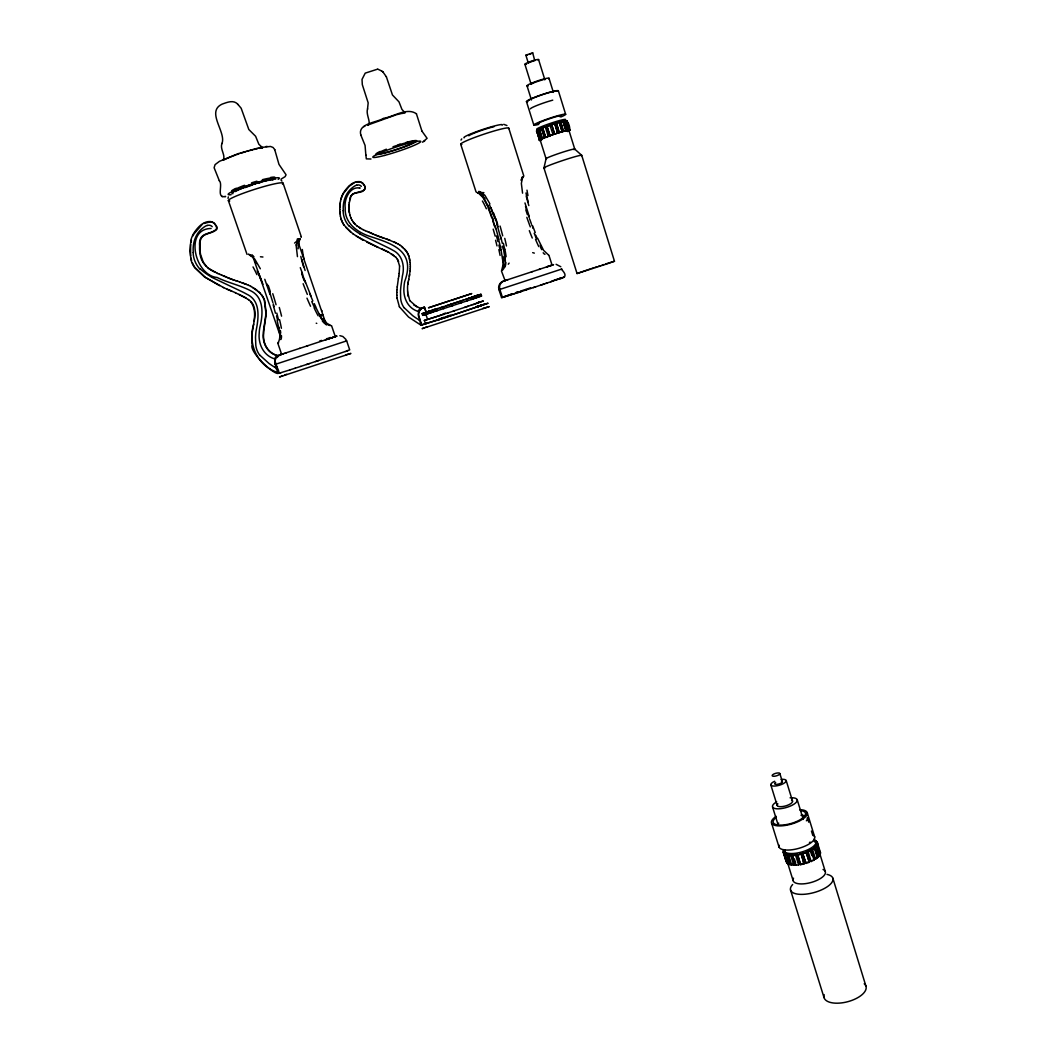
<?xml version="1.0" encoding="UTF-8"?>
<svg xmlns="http://www.w3.org/2000/svg" width="1056" height="1056" viewBox="0 0 1056 1056"><rect width="100%" height="100%" fill="white"/><g stroke="black" fill="none" stroke-linecap="round" stroke-linejoin="round"><path stroke-width="1.5" d="M396.858 295.271L396.871 292.42M274.784 149.714L273.068 147.47L270.468 146.454L259.604 147.629L238.141 153.674L219.424 161.344L215.081 164.63L214.117 167.732L219.358 180.814M339.887 209.59L339.9 205.088M410.23 268.871L410.335 266.693M365.864 154.968L366.326 158.862L370.973 159.007M396.858 292.472L397.003 289.634M339.9 207.438L340.124 203.003M420.974 324.944L440.999 318.965M365.851 155.126L365.072 145.438L360.796 134.944M298.32 245.48L299.482 240.332M410.098 270.864L410.269 268.765M377.56 69.168L365.218 73.128L362.023 79.398L362.314 84.652L368.174 102.854L367.528 109.072M396.99 289.687L397.241 286.876M190.595 244.424L190.621 255.776M410.137 270.772L408.764 279.391M349.219 202.726L349.061 205.234A30.809 30.083 66.7 0 0 349.444 212.731M397.228 286.942L398.363 278.731M818.611 854.568L820.327 854.198L820.499 852.773L817.344 842.464L816.46 841.355L814.81 841.922M399.155 273.557L399.604 265.967M367.58 108.86C365.574 114.55 371.606 122.615 367.99 125.4M298.056 243.395L298.492 240.821M804.025 863.953L801.148 853.591L797.597 855.03L800.58 864.679L804.025 863.953L801.148 853.591M254.126 321.42C255.552 313.883 255.935 304.088 248.345 299.627M228.043 198.383L228.32 196.904M253.717 324.218C247.183 344.665 258.377 367.409 279.325 372.926M800.58 864.679L797.702 854.317M398.759 276.17L399.168 273.464M402.455 275.748C404.897 266.152 402.336 254.654 392.7 250.166A63.188 62.172 58.2 0 0 388.067 247.698L360.07 234.115M402.389 276.184L401.056 285.08A81.074 79.939 80.8 0 0 400.488 291.192L400.673 298.676A18.612 18.348 68.5 0 0 404.329 308.075M398.35 278.81L398.772 276.091M409.372 276.289L409.649 274.586M340.23 203.24L340.468 200.944M407.788 284.368L408.236 282.018M407.999 283.206L407.827 284.288A23.681 23.338 71.1 0 0 407.563 287.39L407.616 291.218M783.235 851.875L783.473 850.463L785.176 850.093L784.938 851.519L783.235 851.875L786.192 861.406L783.473 850.463M521.123 180.457L521.228 179.296M349.312 202.963L349.642 200.666M408.197 282.084L408.514 280.711M408.474 280.79L408.804 279.312M221.998 143.352C219.648 148.843 225.786 155.272 223.291 159.786M190.925 242.246L191.426 240.108M421.054 325.09L422.149 324.786M546.097 158.598L543.959 168.01L577.038 273.53L606.5 264.04L614.473 261.268L581.711 155.311L574.636 149.028M340.573 201.194L340.943 198.924A25.78 25.159 65.2 0 1 343.438 192.984C346.949 187.612 352.136 181.249 359.185 181.579A7.405 7.22 65.2 0 1 362.815 183.229L364.848 186.305A4.409 4.303 65.5 0 1 364.874 189.103M528.33 63.149L525.862 55.163L532.699 52.853L531.749 53.539M221.932 143.576C226.604 132.198 205.616 111.751 222.156 104.108C227.251 102.34 233.693 99.396 238.088 104.544M504.398 266.072L503.884 267.3M349.734 200.917C349.589 190.925 359.713 193.644 364.465 189.644M350.288 199.082C351.001 189.499 362.248 195.228 364.808 188.826A4.422 4.303 65.5 0 0 364.795 186.014M522.443 177.83L521.36 183.454L522.562 193.156M299.759 239.791L300.194 239.026M416.46 113.824C407.075 107.052 393.65 116.846 383.513 118.325C376.86 122.628 357.298 123.394 360.862 135.089M460.997 140.078L461.762 138.917M522.667 177.448L523.829 176.088L508.768 128.198M297.977 239.105L296.168 245.626L297.449 256.634M501.679 270.56L503.25 263.881L501.032 249.652M523.024 176.933L522.152 177.83M817.093 856.786L818.321 855.202L819.931 855.083L816.974 845.473L815.364 845.605L814.136 847.176L817.093 856.786L818.704 856.667L819.931 855.083M539.484 140.461L540.289 140.184A15.18 1.096 -18.6 0 0 540.962 140.197L539.484 140.461L536.725 130.667L537.557 130.403L540.487 139.762L539.365 140.369L540.197 140.092L546.071 158.77M814.136 847.176L815.747 847.044L816.974 845.473M798.64 864.956L799.273 864.151L796.29 854.528L792.449 855.571L795.432 865.194L798.64 864.956L795.656 855.32L796.29 854.528M795.432 865.194L796.066 864.389M551.681 124.595L554.532 134.125L557.66 133.043L554.73 123.605L551.681 124.595L554.624 134.033M554.73 123.605L557.66 133.043M540.289 140.184L537.148 130.376L537.926 130.152A15.193 1.175 -18.6 0 1 555.35 123.473A15.193 1.175 -18.6 0 1 565.752 121.466C567.996 119.104 571.573 130.627 568.643 130.799M577.038 273.53L586.766 270.138M502.471 270.23C507.844 264.739 504.134 255.882 503.593 249.401M201.92 224.77L194 233.838A27.43 26.624 50 0 0 192.931 235.91M368.188 125.228L368.9 124.806M278.639 342.857L277.913 343.306M815.549 859.188L817.714 857.591L814.757 847.968L811.232 849.433L814.202 859.056L815.549 859.188L812.579 849.552L811.232 849.433M793.729 865.181L794.825 864.376L791.842 854.766L788.106 855.307L791.089 864.904L793.729 865.181L790.746 855.558L788.106 855.307M791.089 864.904L792.185 864.112M812.579 849.552L814.757 847.968M550.744 281.767C556.657 277.979 572.062 279.972 561.277 269.161M790.746 855.558L791.842 854.766M528.541 62.872L530.759 61.855M422.492 142.217L427.099 138.336L421.912 131.089M363.858 126.667L364.914 126.047M423.773 141.53L424.697 140.989M223.661 160.103L225.271 159.258M211.108 228.479C184.061 228.743 194.555 275.339 217.074 277.477C227.951 282.797 240.016 285.173 250.734 290.809C264.383 297.436 263.023 314.833 259.895 327.202A54.833 53.896 48.2 0 0 259.618 328.772L259.446 330A28.882 28.327 46.6 0 0 259.248 332.719C257.994 344.032 263.564 355.978 275.365 359.08A7.603 7.471 42.5 0 0 275.233 364.386L346.672 340.877L349.708 349.866L345.233 351.542M537.148 130.376L539.128 129.505L542.058 138.89L540.078 139.748L540.857 139.524A15.18 1.096 -18.6 0 1 559.97 132.396A15.18 1.096 -18.6 0 1 567.468 131.472M556.433 123.064L559.02 132.686L562.162 131.67L559.231 122.232L556.433 123.064L559.363 132.502M559.231 122.232L562.162 131.67M203.755 223.516L210.646 221.76A7.88 7.643 50.9 0 1 214.54 223.489M354.512 182.609L349.364 186.12L343.543 193.248A25.727 25.106 65.2 0 0 341.062 199.175M281.041 179.137L285.12 176.642L286.07 174.794L278.982 164.406L274.705 149.556M567.772 131.459L569.012 130.825L567.574 126.152M369.785 124.318L396.198 114.8M811.166 861.511L814.057 860.072L811.1 850.436L807.259 851.506L810.229 861.142L811.166 861.511L808.196 851.862L807.259 851.506M808.196 851.862L811.1 850.436M791.234 863.887L789.413 863.148L787.974 863.861L789.796 864.613L791.234 863.887L788.264 854.304L786.443 853.578L784.991 854.291L786.812 855.017L788.264 854.304M814.216 841.54L815.654 840.827L813.793 840.14M561.911 269.003L499.858 289.423L502.445 297.462L519.433 292.063M225.944 158.928L227.41 158.255M539.286 129.294L541.939 128.264L544.87 137.663L542.23 138.692L539.286 129.294L542.23 138.692M560.71 121.823L563.072 131.498L565.897 130.667L562.98 121.242L560.71 121.823L563.64 131.248M562.98 121.242L565.897 130.667M228.215 157.898L232.716 156.077M280.632 376.464L279.497 376.992L350.909 353.43L345.682 354.869M505.996 280.276L503.395 281.12A6.811 6.706 85.1 0 0 498.934 289.648L501.574 297.607L512.028 294.004M542.652 127.868C546.889 122.496 551.892 138.679 545.596 137.293L542.652 127.868L545.596 137.293M564.076 120.991L563.35 121.268L566.267 130.68L568.511 130.112L565.594 120.714L564.076 120.991L567.006 130.403M565.594 120.714L564.868 120.991L567.772 130.39L568.511 130.112M530.587 54.041L529.61 54.397M504.781 296.551L505.877 296.142M541.504 140.118L540.791 140.395L538.837 134.191M277.134 319.928C278.032 327.281 282.308 336.244 277.82 343.226L281.622 354.275L283.826 353.562M418.163 311.48A3.485 1.201 -67.6 0 1 420.842 308.682A7.168 7.075 68.7 0 1 422.638 307.771L424.459 307.177L426.149 312.312L422.123 313.672L422.677 315.361L433.277 311.942M480.242 305.831L481.378 305.369L480.031 305.963M424.208 327.809L422.096 328.68L489.218 306.623L482.658 308.484M233.693 155.707L235.739 154.955M277.979 355.832A7.603 7.471 42.5 0 1 279.88 354.895L286.546 352.664M478.091 297.132L477.985 297.106M281.648 376.081L282.995 375.593M346.817 350.962L348.044 350.513M499 289.634L499.91 289.304M549.344 266.033L553.568 264.634L539.022 269.438M531.089 61.736L533.874 60.878M546.929 126.245L550.057 135.696L546.929 126.245L550.097 125.202M566.214 120.648L565.396 120.938L568.3 130.324L569.738 130.06L566.834 120.688L569.131 130.033M537.227 131.168L538.045 130.878A15.193 1.175 -18.6 0 1 537.398 130.852L536.554 131.142L540.144 140.474M566.834 120.688L566.016 120.978L574.768 149.147M471.715 297.33L472.85 296.921L465.617 299.376M479.411 306.121L477.074 306.94M425.528 327.334L427.165 326.753M549.872 135.683L553.04 134.64L549.925 125.189M568.92 130.35L569.738 130.06M506.722 295.838L507.764 295.469M479.041 306.319L476.269 307.296M284.684 374.986L286.704 374.273M345.233 351.516L322.357 359.304M281.173 354.42L282.876 353.866M425.053 312.642L426.466 312.154M236.795 154.585L238.946 153.846M330.356 338.263L337.022 336.059L333.986 337.062M501.428 270.917L505.058 280.566M473.761 296.723L478.091 295.231L475.042 296.287M477.484 297.343L472.811 298.94M474.474 304.049L480.282 301.99L478.144 302.584M425.621 312.404L427.482 311.81M552.961 281.015L561.343 278.032L558.109 278.956M783.407 852.614L785.057 852.047L785.888 853.182L784.225 853.75L783.407 852.614L786.364 862.158L787.195 863.306L788.858 862.739M815.694 843.031L817.344 842.464M802.586 853.182L806.362 852.614L809.345 862.264L806.005 863.412L802.586 853.182L806.005 863.412M803.022 853.763L806.362 852.614M818.624 852.588L820.288 852.034L819.39 850.912M805.57 862.831L807.787 862.066M472.798 304.63L483.384 300.973L477.589 302.702M509.454 294.835L511.408 294.162M427.324 311.824L428.71 311.401M470.936 305.25L473.484 304.432M438.808 319.097L440.893 318.397M282.467 353.984L279.814 354.842M425.515 312.444L430.135 310.913M434.029 309.619L432.775 310.042L434.491 309.434M471.134 297.568L481.193 294.215L472.151 297.106M471.121 299.495L481.747 295.904L477.629 297.158M466.831 306.623L471.055 305.25M515.737 292.71L518.074 291.931M515.658 292.776L517.638 292.116M441.527 318.239L443.494 317.579M545.86 283.404L552.763 281.134M330.99 338.039L329.234 338.62M548.5 266.297L546.586 266.93M428.551 311.428L434.755 309.514M468.706 298.412L473.484 296.842M466.778 300.973L471.808 299.297M464.64 307.362L468.455 306.121M441.989 317.988L444.272 317.222M547.325 282.955L540.632 285.133M328.706 338.052L330.383 337.484M432.274 310.187L434.333 309.5M469.141 298.241L445.949 305.857M460.72 302.966L467.267 300.788M443.19 313.909L445.487 313.144M465.736 307.032L453.275 311.111M520.463 291.126L523.987 289.991M445.368 316.892L447.678 316.127M544.447 283.919L530.653 288.46M588.403 269.597L590.066 269.042M300.762 366.379L322.344 359.278M315.533 361.561L318.912 360.439M326.449 338.791L327.69 338.382M319.638 341.048L321.565 340.402M325.406 339.887L327.518 339.187M328.614 338.831L332.534 337.55M531.432 271.933L540.131 269.082M307.058 345.932L330.053 338.369M449.328 300.894L428.446 307.811L471.755 293.568L450.912 300.472M422.123 313.672L430.967 310.807M451.031 304.26L463.492 300.155M422.677 315.361L431.521 312.51M451.598 305.976L461.261 302.808M436.867 320.272L425.476 323.822L424.354 320.443L433.211 317.618M525.32 289.516L527.749 288.71M528.29 288.578L530.402 287.879M501.574 297.607L515.222 293.423M448.127 315.968L450.714 315.11M591.73 268.488L593.366 267.947M427.614 323.123L421.78 325.103L418.955 316.562A7.3 7.207 68.9 0 1 423.641 307.507M503.395 281.12L505.058 280.592L504.174 280.87A6.864 6.758 85.2 0 0 499.792 289.436M506.55 280.104L532.488 271.59M299.614 348.388L308.035 345.616M285.054 353.166L299.864 348.308M440.365 307.758L452.351 303.838M443.362 308.695L452.905 305.554M447.48 313.051L454.595 310.715M595.03 267.406L596.746 266.838M533.227 287.615L535.722 286.796M306.557 364.518L309.434 363.581M566.082 121.084L566.914 120.82M536.448 131.023L537.28 130.759M568.986 130.456L569.818 130.178M547.364 266.666L548.566 266.27M549.397 265.993L552.077 265.109L548.922 255.288M504.28 280.843L508.055 279.602M331.478 337.854L335.293 336.6L331.558 325.67M332.759 337.445L335.267 336.626M433.488 310.015L443.89 306.544M436.247 311.005L444.299 308.365M442.622 314.622L448.417 312.708M598.514 266.27L600.296 265.69M525.386 290.176L530.97 288.328M446.173 317.275L484.48 304.352L482.816 304.775M207.24 225.377L206.474 225.667A17.12 16.606 50.3 0 0 202.976 227.898C195.386 233.548 192.403 243.355 193.301 252.49M551.087 265.439L552.037 265.135M423.628 307.454L422.638 307.771M429.488 311.309L438.042 308.444M431.97 312.391L437.316 310.636M437.936 316.14L443.573 314.292M520.146 291.878L526.31 289.846M447.256 316.945L439.072 319.572M300.775 366.406L295.165 368.188M435.732 316.853L441.236 315.044M602.078 265.109L603.821 264.554M517.612 292.697L521.677 291.35M436.854 320.404L488.11 303.23L483.437 304.55M473.629 296.63L474.896 296.221M429.409 311.309L425.317 312.576M433.66 317.526L436.907 316.444M605.497 264.013L614.46 261.241M295.165 368.214L290.017 369.838M241.124 153.12L245.546 151.734M474.421 296.34L475.966 295.878M426.848 312.101L427.891 311.758M434.966 317.064L424.354 320.443M356.664 185.117L355.938 185.381A16.051 15.655 65.2 0 0 352.638 187.493C345.484 192.826 342.58 202.052 343.306 210.712M475.649 295.944L478.064 295.231L476.626 295.64M476.982 306.57L481.576 305.131M290.03 369.864L279.061 373.243M476.758 306.649L478.672 306.042M554.981 279.932L556.684 279.391M281.622 354.275L280.289 354.697A7.775 7.63 42.5 0 0 275.352 364.36C291.245 390.245 247.526 353.522 252.226 344.652C249.361 330.422 260.093 314.186 250.576 301.567M476.216 306.926L478.949 306.095M559.297 278.52L564.511 276.989M476.89 306.662L479.226 305.936M480.335 305.527L481.721 305.105M418.955 316.562L421.04 324.707M568.26 131.05L569.012 130.825M345.814 341.101L346.672 340.877M279.84 373.019L280.883 372.715M246.642 151.417L248.807 150.797M479.926 305.791L481.364 305.408L480.071 305.686M424.459 307.177L426.149 312.312M249.876 150.506L252.952 149.701M397.122 114.563L400.541 113.744M527.459 55.057L525.914 55.268M253.928 149.464L257.558 148.645M797.597 855.03L801.042 854.304M818.783 853.142L820.499 852.773M801.834 863.702L804.118 863.227M421.12 325.274L408.553 317.024L399.406 306.808M401.306 113.573L405.002 112.952M259.169 148.342L262.258 147.932M356.189 182.028L359.264 181.87A7.392 7.194 65.2 0 1 362.881 183.506L364.412 185.315M219.318 180.655C223.278 184.734 215.886 198.409 225.377 196.522M224.915 196.574L225.614 196.495M265.874 146.546L267.194 146.414M792.449 855.571L795.656 855.32M534.772 60.72L532.699 52.853M360.202 188.047L359.502 188.008M377.85 69.181L381.625 70.963M359.436 188.008C350.011 186.239 343.86 199.28 345.206 207.979C344.322 223.172 357.667 232.637 370.616 236.623C393.637 244.055 415.721 251.513 404.712 281.464A51.533 50.794 75.6 0 0 404.435 282.942L404.263 284.104A27.113 26.717 71.1 0 0 404.039 286.664C402.811 297.238 407.616 308.669 418.823 311.639A7.141 7.049 68.8 0 0 418.625 316.668M816.367 857.472L817.714 857.591M478.698 191.426L479.516 191.558M330.251 325.578C322.529 324.007 319.268 313.487 315.718 307.27M222.578 196.601L221.641 196.403M503.752 124.331L506.946 125.532M339.874 335.676L342.844 336.481L346.091 339.61M556.103 264.304L560.802 266.746M330.792 325.486L326.938 323.36L323.136 318.344M248.622 254.456L249.348 254.654M250.496 255.262L252.688 256.159M480.058 191.69L484.942 195.36L489.905 203.848M235.488 280.592L237.811 281.305M237.455 281.226L239.897 281.992M383.962 238.207L380.45 237.019A77.246 75.161 70.6 0 1 376.266 235.422L374.972 234.722M235.844 280.672L233.68 279.985A82.474 80.018 55.7 0 1 229.178 278.309L227.819 277.741M239.554 281.912L246.563 284.407M385.902 238.696L396.211 243.025M241.732 282.652L248.78 285.344M390.02 240.319L380.424 236.861A77.418 75.319 70.6 0 1 376.24 235.25M813.12 859.703L814.057 860.072M219.542 274.283L221.945 275.207M221.562 275.114L225.337 276.619M367.264 231.436L373.718 234.34M217.338 273.359L219.925 274.388M369.151 232.214L374.999 234.894M251.5 255.592L252.688 256.45M223.357 275.854L226.802 277.24M226.433 277.16L229.548 278.388A82.276 79.834 55.7 0 0 234.036 280.064M235.594 292.75L227.264 289.304M365.218 230.564L367.316 231.62M231.673 291.086L223.199 287.496M252.12 255.816L253.994 256.819M249.85 254.852L254.786 259.156L260.344 268.778M378.101 247.434L356.347 236.135M278.124 355.727C267.775 353.298 262.548 343.266 263.63 333.326A25.172 24.684 46.6 0 1 263.868 330.053L266.284 313.672L264.634 300.419A20.038 19.549 46.7 0 0 261.545 294.703L258.271 291.443M235.237 292.697L245.942 297.832M420.895 308.656L413.635 304.854M262.693 147.827L258.852 144.263L255.618 136.29L248.82 129.518L241.164 108.24L237.93 104.412M548.579 255.077L543.589 250.351L537.583 238.234M381.731 248.873L388.463 252.067L395.974 257.413M217.734 273.464L208.151 268.184M363.066 229.561L365.27 230.749M477.708 192.865L478.368 193.195M248.464 285.278L250.958 286.387M223.582 287.562L204.6 277.015L194.647 267.604A24.09 23.377 49.3 0 1 191.136 260.396L189.842 250.985L190.964 239.936A27.496 26.677 50 0 1 193.552 233.653C197.221 227.924 202.752 221.192 210.236 221.536A7.907 7.656 50.9 0 1 214.13 223.278L216.678 226.446A4.712 4.554 51.1 0 1 216.744 229.403C210.54 235.488 198.673 231.409 200.059 246.497A32.842 31.918 50.8 0 0 200.561 254.443L203.28 262.218L206.54 266.508M238.986 294.373L248.675 299.653M394.192 241.89L398.138 244.094M366.802 242.114L388.476 252.199M215.424 272.408C207.847 269.135 201.194 262.852 200.125 254.298A32.921 31.984 50.8 0 1 199.624 246.338C198.238 231.211 210.118 235.303 216.335 229.205A4.712 4.567 51.1 0 0 216.282 226.235L215.068 224.189M219.582 285.648L205.022 277.108L195.096 267.709A24.037 23.324 49.3 0 1 192.443 262.918M363.132 229.746L358.736 227.132M250.628 286.321L256.859 290.057M404.752 112.464L401.94 109.402L398.996 101.864L392.449 94.961L386.338 76.679M363.224 240.359L353.258 233.996M478.817 193.446L482.962 197.472L487.423 205.55M211.556 277.226L241.652 291.535A67.465 65.776 40.5 0 1 246.642 294.136C261.122 300.67 258.588 318.358 256.04 331.043A86.17 84.902 50.5 0 0 255.512 337.511L255.816 345.418A19.84 19.444 44.5 0 0 259.842 355.331M277.398 368.056L276.632 367.594A104.848 102.762 56.5 0 1 275.114 366.643M277.688 371.593L275.854 367.937A105.56 103.448 56.4 0 1 268.871 363.356L259.948 355.252M360.954 228.611L356.69 225.654M419.166 320.021L419.892 320.47M252.714 287.443L260.132 293.04M398.152 243.936L399.973 245.256M416.803 306.821L409.794 300.617M391.393 253.849L393.914 255.578M382.813 71.768L386.39 76.837M381.48 70.858L382.972 71.887M399.986 245.098L403.273 247.87M353.338 234.168L345.8 227.344M401.716 246.365L406.019 250.906A18.797 18.44 65.8 0 1 408.844 256.318L410.111 262.548M350.526 231.99L344.058 225.073A22.585 22.044 64.6 0 1 340.864 218.262M356.77 225.839L353.166 222.05M281.094 180.272L281.939 181.104M354.895 224.162L351.806 219.886M480.071 193.235L484.466 198.924L489.139 208.547M404.752 249.19L406.045 250.774A18.836 18.48 65.8 0 1 408.883 256.199M404.435 307.982L412.698 315.665A99.29 97.337 77.9 0 0 419.179 320.021M395.987 257.294L398.6 261.505M809.345 862.264L805.926 852.047M421.978 131.221L416.381 113.678M320.43 315.916L319.453 314.16M321.116 314.794L321.724 315.916M397.531 259.274L399.59 266.072M540.632 246.246L540.118 245.203M409.768 300.643L407.748 292.776M315.744 306.794L314.292 303.653M350.724 217.549L351.886 220.097M312.853 300.973L309.593 293.317M399.392 306.821L397.016 298.043M310.939 295.97L304.801 280.328M536.699 237.468L535.775 235.224M535.247 232.61L532.607 225.773M532.633 227.198L533.069 228.347M264.792 279.286L270.019 294.4M531.762 224.888L532.198 226.037M305.461 282.784L302.029 273.108M531.34 223.727L529.663 219.067M493.706 213.167L498.01 226.618M266.838 283.84L267.472 285.648M491.41 215.49L495.62 228.637M228.386 200.627L247.012 254.364M276.619 365.812L277.226 367.554M275.233 364.386L276.632 368.399M529.254 217.906L528.449 215.569M252.344 255.103L280.553 336.732M529.214 216.388L524.964 202.937M283.021 183.031L301.29 236.742M297.132 239.21L326.344 324.958M494.512 216.599L495.317 219.001M492.756 218.315L493.535 220.678M302.623 274.138L301.739 272.197M425.885 314.305L427.561 319.387M349.906 215.068L350.816 217.76M302.016 272.316L300.3 267.656M269.57 291.865L272.884 302.584M460.706 144.21L476.058 191.981M526.456 101.548L533.808 125.004M277.715 371.699L278.084 372.874M790.508 889.957L824.023 997.564M545.292 126.852L548.236 136.29M524.924 64.337L531.155 84.361M541.306 128.423L544.236 137.834M527.036 85.866L531.445 99.977M538.349 129.743L541.292 139.128M537.926 130.152L540.857 139.524M536.725 130.667L539.642 140.026M558.386 90.842L565.66 114.352M566.584 121.189L569.488 130.535M794.363 858.898L795.643 863.016M770.854 785.03L777.229 805.583M549.014 78.236L553.397 92.4M772.57 807.008L778.153 824.974M788.146 859.043L788.99 861.775M786.812 855.017L789.796 864.613M538.573 59.572L544.856 79.754A7.234 0.752 -18.8 0 0 543.708 79.688M783.75 850.489L793.122 880.638M784.225 853.75L787.195 863.306M771.566 823.126L779.038 847.097M526.258 208.864L525.518 206.435M810.163 850.067L811.853 855.571M786.205 780.595L792.554 801.187M779.843 773.546A4 1.32 -16 0 1 774.259 776.266A4 1.32 -16 0 1 773.863 774.008A4 1.32 -16 0 1 779.843 773.546L782.351 781.651M832.841 878.156L865.946 986.225M816.46 841.355L820.327 854.198M807.286 812.896L814.678 836.959M816.024 841.394L825.317 871.649M808.738 822.175L807.378 817.74A15.484 5.544 -15.7 0 1 806.375 820.802M811.457 831.046L812.83 835.481M816.631 849.724L817.898 853.829M815.747 847.044L818.704 856.667M797.267 799.907L803.26 819.416M495.238 226.116L499.132 240.148M497.033 224.545L500.306 236.504M273.28 303.93L274.045 306.61M420.38 322.608L420.908 324.667M273.266 305.237L275.458 313.236M276.58 316.034L277.24 318.701M500.623 236.267L502.326 243.408M191.004 258.152L191.598 260.528M499.092 241.468L499.95 244.979M500.61 237.706L500.9 238.894M503.725 267.274L503.356 260.106M500.57 246.022L500.848 247.196M340.336 216.005L340.982 218.473A22.532 22.004 64.6 0 0 344.164 225.271M349.998 215.279L349.351 212.52A30.875 30.149 66.7 0 1 348.968 204.996M502.55 246.127L503.158 249.11M409.464 258.218L409.873 260.304M279.167 327.386L279.299 328.06M502.788 256.529L503.078 258.258M407.88 294.532L408.184 296.459M340.454 216.216L339.834 211.543M504.372 256.318L504.583 258.086M340.124 213.985L339.768 209.365M410.15 262.429L410.256 264.673M407.656 291.166L407.708 292.829M396.871 295.231L397.003 298.082M410.296 264.568L410.296 266.798M393.004 146.771A18.889 1.795 -18.2 0 1 413.833 142.23A18.889 1.795 -18.2 0 1 386.153 152.434A18.889 1.795 -18.2 0 1 386.39 149.213M405.847 142.52A21.595 2.059 -18.2 0 1 413.767 142.982A21.595 2.059 -18.2 0 1 384.476 153.173A21.595 2.059 -18.2 0 1 380.239 151.444M398.191 144.778A21.595 2.059 -18.2 0 1 400.105 144.184M262.363 179.692A20.117 2.02 -17.7 0 1 271.96 178.939M234.115 190.674A20.117 2.02 -17.7 0 1 244.543 185.288M251.526 182.86A20.117 2.02 -17.7 0 1 256.912 181.196M274.098 178.543A22.981 2.297 -17.7 0 1 272.382 179.533M233.719 191.69A22.981 2.297 -17.7 0 1 231.673 191.69M231.634 190.819A22.981 2.297 -17.7 0 1 236.267 188.245M270.56 177.474A22.981 2.297 -17.7 0 1 274.798 177.21M231.119 194.713A26.809 2.653 -17.7 0 1 251.579 184.18A26.809 2.653 -17.7 0 1 278.177 179.388M526.508 64.297A7.247 0.845 -18.9 0 1 526.522 63.136A7.247 0.845 -18.9 0 1 535.26 59.994A7.247 0.845 -18.9 0 1 538.138 60.126M528.29 85.932A11.642 1.228 -18.8 0 1 536.844 81.154A11.642 1.228 -18.8 0 1 548.618 78.844M538.6 124.436A16.804 1.373 -18.7 0 1 538.402 122.443A16.804 1.373 -18.7 0 1 560.987 114.866A16.804 1.373 -18.7 0 1 560.96 116.926M527.67 101.785A16.843 1.624 -18.7 0 1 540.857 95.014A16.843 1.624 -18.7 0 1 558.083 91.252M530.429 108.874A15.233 1.386 -18.7 0 1 537.966 105.046A15.233 1.386 -18.7 0 1 552.75 100.148M528.026 100.888A15.246 1.465 -18.7 0 1 543.14 94.406A15.246 1.465 -18.7 0 1 556.855 91.357M537.966 129.281A15.193 1.188 -18.6 0 1 550.07 123.473A15.193 1.188 -18.6 0 1 565.145 119.988M538.996 123.618A11.999 0.977 -18.7 0 1 550.453 118.404A11.999 0.977 -18.7 0 1 559.918 116.714M544.962 167.996A19.919 1.109 -18.5 0 1 561.488 160.934A19.919 1.109 -18.5 0 1 581.381 155.681M546.52 158.796A15.154 0.911 -18.5 0 1 560.894 152.777A15.154 0.911 -18.5 0 1 574.002 149.675M531.617 83.912A7.234 0.752 -18.8 0 1 542.282 79.992M468.851 135.788A15.206 1.333 -18.5 0 1 479.002 131.274A15.206 1.333 -18.5 0 1 493.984 126.72M477.695 192.641A22.532 1.769 6.4 0 1 483.912 192.667M479.041 191.994A18.625 3.656 27.1 0 1 479.688 192.1M479.648 191.743A13.438 4.528 45.4 0 1 480.203 191.902M487.463 205.313A87.608 62.132 73.3 0 1 491.027 214.262M500.069 226.063A220.163 157.278 72.9 0 1 502.709 235.858M503.369 243.263A141.636 92.717 74 0 1 504.649 249.308M508.266 264.224A22.572 1.399 -51.1 0 1 509.098 263.116M498.907 245.071A165.541 101.917 71.1 0 1 499.976 249.704M496.452 235.897A245.058 172.088 69 0 1 497.944 241.613M493.178 229.126A261.65 190.727 68.2 0 1 495.145 236.122M489.337 204.534A89.338 63.611 69.8 0 1 493.416 214.843M478.078 192.839A13.358 2.455 46.6 0 1 478.513 193.05M477.167 192.614A18.612 0.832 30.6 0 1 476.929 192.416M502.63 257.928A24.79 6.706 75.6 0 1 502.894 259.697M498.868 249.625A67.571 22.374 74.2 0 1 500.082 255.433M500.412 247.157A109.138 46.174 72.7 0 1 501.059 250.048M495.581 240.28A165.792 79.015 71.8 0 1 496.993 245.916M492.835 220.862A171.785 109.996 69.8 0 1 494.525 226.274M490.908 207.676A96.004 59.162 70.4 0 1 494.617 217.787M483.49 195.056A15.286 1.201 32.3 0 1 481.074 193.09M481.325 193.393A12.21 1.808 42.1 0 1 481.998 193.75M482.711 196.046A10.573 2.561 54.4 0 1 484.928 198.475M482.407 201.036A33.211 14.124 67.5 0 1 486.341 208.758M488.215 208.283A89.813 56.14 73.1 0 1 491.713 217.668M495.898 218.803A151.549 101.336 73.2 0 1 497.627 224.387M504.755 238.352A139.999 79.438 73.7 0 1 506.471 245.956M504.847 249.137A61.868 30.624 74.7 0 1 506.114 256.74M505.151 258.364A20.988 8.672 76.2 0 1 505.336 261.175M505.824 262.403A10.718 3.709 78.1 0 1 504.728 267.128M521.888 179.599A18.85 1.399 -63.5 0 1 522.205 179.084M522.416 178.266A13.556 2.534 -81.5 0 1 522.641 177.83M528.304 202.145A87.371 51.586 72.5 0 1 525.98 192.971M530.297 226.921A218.988 132.845 72.6 0 1 526.838 217.338M536.567 238.946A141.108 75.134 71.5 0 1 534.191 233.231M532.686 252.648A22.374 0.7 15.2 0 1 534.336 253.123M522.034 177.21A18.823 3.142 -65.4 0 1 522.403 176.88M527.987 195.571A33.238 8.989 77.4 0 1 526.984 190.159M528.832 205.564A89.588 44.339 72.3 0 1 526.231 196.126M527.38 214.632A150.982 82.936 72.2 0 1 525.822 209.88M532.264 238.036A139.564 60.72 71.5 0 1 529.32 230.657M538.771 246.602A61.736 21.542 70.5 0 1 535.55 239.408M541.768 249.652A20.948 5.386 69 0 1 540.434 247.13M545.015 254.245A10.692 1.993 67 0 1 543.167 252.767M461.855 144.461A25.344 2.152 -18.5 0 1 482.711 134.587A25.344 2.152 -18.5 0 1 508.517 128.608M464.178 137.834A20.275 1.782 -18.5 0 1 482.882 129.439A20.275 1.782 -18.5 0 1 502.207 125.176M419.918 309.923A7.234 7.141 68.9 0 1 423.377 307.573M420.037 308.642A3.472 1.28 -67.3 0 1 420.776 308.682M360.136 233.996A58.12 56.628 68.4 0 1 349.457 226.116M349.232 226.314A23.192 22.651 65.1 0 1 343.134 210.698M356.73 185.262A4.013 3.92 65.2 0 1 361.324 186.371M277.213 357.496A7.709 7.564 42.6 0 1 281.305 354.407M276.012 364.069A7.55 7.418 42.6 0 1 275.695 362.736M261.241 294.65A20.077 19.589 46.7 0 1 264.343 300.379L265.993 313.672L263.578 330.092A25.225 24.737 46.6 0 0 263.34 333.366C262.244 343.319 267.498 353.39 277.873 355.806A3.683 1.518 -66.5 0 0 274.626 359.053M278.612 372.86A17.16 1.082 -82.5 0 1 278.15 373.098M278.084 371.501A5.214 0.7 73.9 0 1 278.164 371.897M277.108 355.872A3.67 1.135 -68.8 0 1 278.071 355.806M211.609 277.108A61.948 60.126 53.2 0 1 200.086 268.792M199.848 268.99A24.75 24.024 49.7 0 1 193.129 252.49M207.319 225.535A4.29 4.158 50.8 0 1 212.23 226.71M813.767 839.348A16.764 6.257 -15.6 0 1 803.972 851.294A16.764 6.257 -15.6 0 1 783.684 849.592M823.02 869.471A16.711 6.547 -15.4 0 1 811.694 882.314A16.711 6.547 -15.4 0 1 793.531 878.156M826.993 874.394A21.978 8.725 -15.4 0 1 828.181 886.09A21.978 8.725 -15.4 0 1 800.105 894.353A21.978 8.725 -15.4 0 1 792.647 884.506M864.217 983.756A21.727 10.072 -14.7 0 1 847.928 1001.656A21.727 10.072 -14.7 0 1 824.129 994.607M810.15 842.081A15.457 5.729 -15.6 0 1 809.45 842.569M777.533 825.383A15.484 5.544 -15.7 0 1 778.708 823.126M800.963 815.232A15.484 5.544 -15.7 0 1 805.319 815.932M781.044 779.46A7.999 2.666 -15.9 0 1 784.978 782.575A7.999 2.666 -15.9 0 1 772.886 786.02A7.999 2.666 -15.9 0 1 774.682 781.268M781.4 781.057A4 1.333 -15.9 0 1 781.136 783.037A4 1.333 -15.9 0 1 775.764 784.357A4 1.333 -15.9 0 1 775.672 782.456M790.086 797.821A12.857 4.462 -15.8 0 1 795.313 803.207A12.857 4.462 -15.8 0 1 776.741 808.79A12.857 4.462 -15.8 0 1 776.701 801.847M813.622 835.322A18.546 6.864 -15.6 0 1 798.719 848.377A18.546 6.864 -15.6 0 1 778.998 845.077M799.999 809.675A18.586 6.613 -15.8 0 1 803.418 818.611A18.586 6.613 -15.8 0 1 777.612 825.832A18.586 6.613 -15.8 0 1 776.226 816.328M800.276 810.533A16.817 5.98 -15.8 0 1 801.715 818.77A16.817 5.98 -15.8 0 1 779.156 825.079A16.817 5.98 -15.8 0 1 776.384 817.212M791.525 800.184A7.973 2.772 -15.8 0 1 785.189 806.045A7.973 2.772 -15.8 0 1 777.876 803.774M235.409 191.545A20.104 1.993 -17.7 0 1 255.79 183.599A20.104 1.993 -17.7 0 1 272.936 180.101M239.474 189.301A16.751 1.663 -17.7 0 1 266.244 180.576M246.827 186.49A14.362 1.426 -17.7 0 1 258.245 182.767M245.005 187.612A17.239 1.703 -17.7 0 1 252.424 184.998M258.601 183.11A17.239 1.703 -17.7 0 1 260.172 182.675M260.436 256.766A25.806 0.66 6.4 0 1 262.931 257.017M250.061 255.499A21.41 2.125 27.1 0 1 250.721 255.71M249.586 254.958A15.404 3.313 44.9 0 1 250.1 255.182M257.176 270.838A98.789 60.482 70.8 0 1 261.294 280.764M272.752 293.687A246.814 154.163 70.5 0 1 276.052 304.735M276.804 313.078A159.073 88.123 71.8 0 1 278.494 319.876M251.275 255.288A15.286 4.514 44.2 0 1 251.909 255.512M248.464 254.272A21.371 2.983 29.2 0 1 248.952 254.298M252.014 255.499A13.992 1.544 43.7 0 1 252.437 255.618M254.852 261.624A12.078 1.373 53.3 0 1 256.37 263.512M253.018 266.917A37.62 11.22 66 0 1 256.912 274.626M258.918 273.953A101.178 52.444 71 0 1 262.97 284.341M268.224 285.371A170.214 97.033 71 0 1 270.336 291.654M279.299 307.481A157.08 71.98 71.8 0 1 281.569 316.153M279.55 319.625A69.656 26.189 72.9 0 1 281.411 328.284M280.368 330.462A23.668 6.785 74.4 0 1 280.724 333.102M281.477 335.702A12.091 2.614 76.4 0 1 280.751 339.596M281.134 335.359A12.804 0.779 -74.8 0 1 280.817 336.296M294.558 243.091A25.45 1.808 -42.8 0 1 299.97 238.92M298.478 239.369A21.014 3.749 -63.8 0 1 298.967 238.854M298.003 239.422A15.167 4.739 -82.2 0 1 298.36 238.92M303.613 266.851A98.538 67.28 69.8 0 1 300.802 256.37M307.336 294.4A245.362 168.089 70.3 0 1 303.125 283.708M314.675 307.93A158.585 99.224 69.3 0 1 311.771 301.554M316.219 323.215A25.568 1.096 14.7 0 1 316.76 323.374M299.495 239.831A15.061 3.194 -82.8 0 1 299.772 239.329M301.039 237.032A20.988 1.386 -66.9 0 1 301.092 237.151M296.116 244.913A17.213 1.201 -62.3 0 1 297.779 242.339M297.37 242.603A13.781 1.69 -78.8 0 1 297.686 241.824M298.122 248.78A11.946 2.561 88.9 0 1 298.399 245.309M303.97 258.905A37.462 14.797 75.7 0 1 302.32 249.493M305.105 270.494A100.927 60.218 70.1 0 1 301.95 259.67M304.115 280.579A169.567 108.504 70 0 1 301.924 274.336M310.556 306.266A156.684 84.19 69.6 0 1 306.979 298.162M318.16 315.823A69.63 32.38 68.7 0 1 314.2 308.009M321.816 319.308A23.681 9.055 67.2 0 1 320.113 316.602M326.238 324.364A12.104 3.815 65.4 0 1 322.278 320.892M322.37 319.757A12.962 0.871 47.2 0 1 323.162 320.707M323.334 315.718A12.355 0.7 54.3 0 1 322.476 314.543M321.644 315.361A28.01 8.488 67.8 0 1 321.354 314.82M321.988 310.992A76.56 27.931 69.2 0 1 321.71 310.438M229.733 201.01A28.71 2.746 -17.7 0 1 254.351 189.446A28.71 2.746 -17.7 0 1 282.44 184.034M233.006 193.644A22.981 2.27 -17.7 0 1 249.612 185.315A22.981 2.27 -17.7 0 1 275.669 179.243M817.555 843.203L817.384 844.602L815.668 844.972L815.839 843.559L817.555 843.203M261.281 148.012L261.202 148.025M384.49 155.443A25.186 2.363 -18.2 0 0 420.763 141.517A25.186 2.363 -18.2 0 0 385.229 150.889A25.186 2.363 -18.2 0 0 384.49 155.443"/></g></svg>
